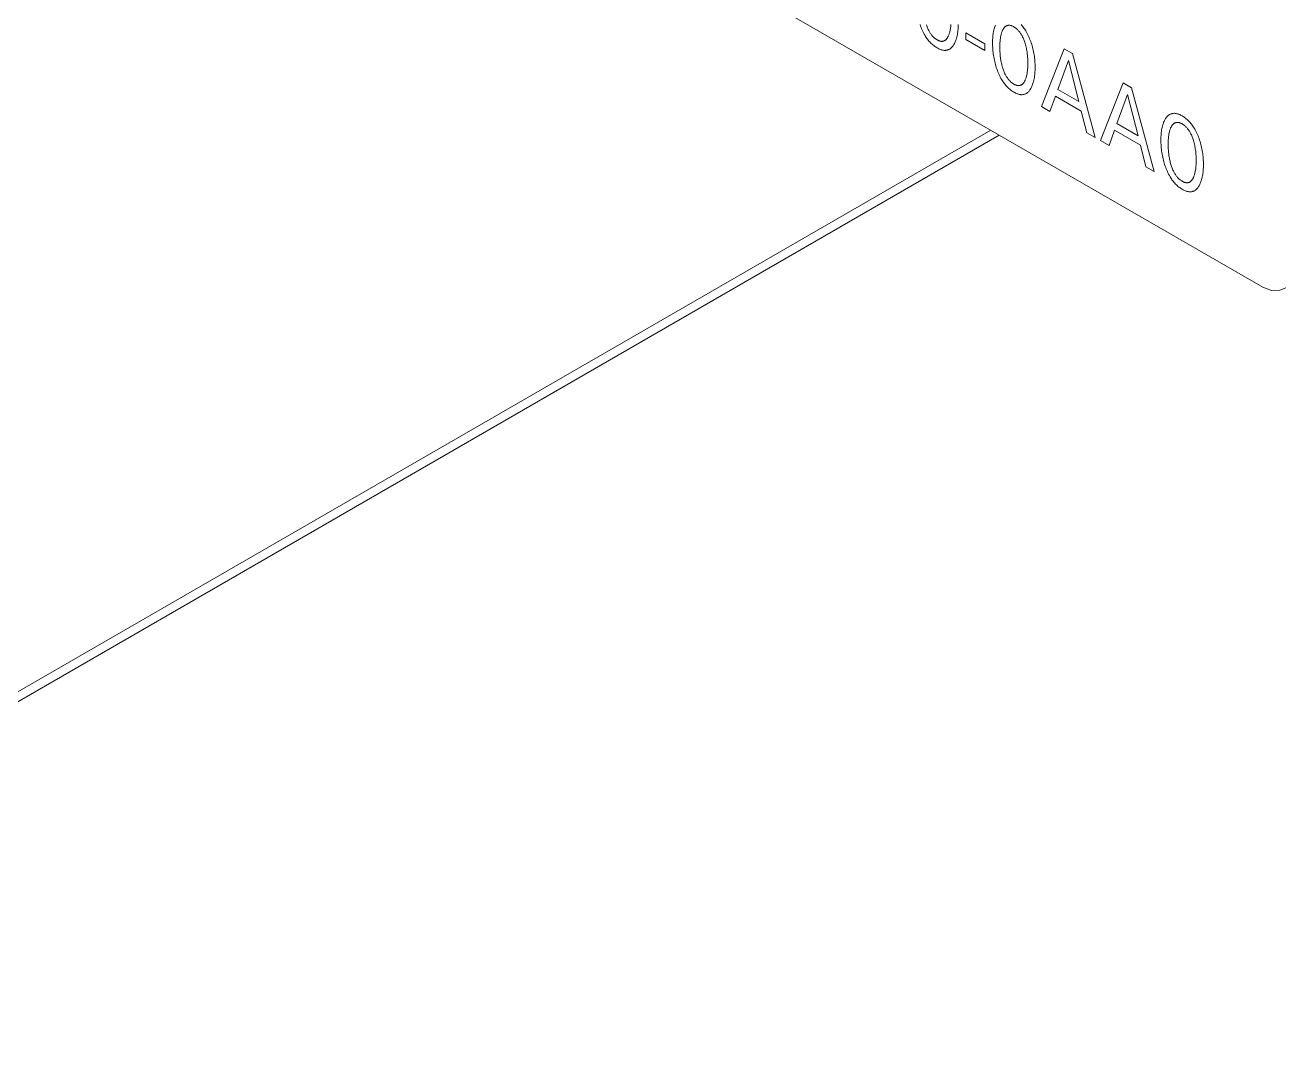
# Model space of a CAD drawing. Header units: inches. Extents: x 67248 to 85686, y -40174 to -31152.
# Drawn here: x 82468.94 to 82492.5, y -32999.46 to -32980.23 of the extents above; entities that cross this region are included whole.
import ezdxf

# ---------------------------------------------------------------- set-up
doc = ezdxf.new("R2010")
doc.units = ezdxf.units.IN
doc.header["$MEASUREMENT"] = 0

# ---------------------------------------------------------------- blocks, each defined once
blk = doc.blocks.new('ET200S')
at = {"lineweight": 0}
for p, q in [((87.534, -41.065), (97.434, -46.78)), ((92.295, -42.377), (92.624, -42.567)), ((92.295, -42.493), (92.295, -42.377)), ((92.624, -42.683), (92.295, -42.493)), ((92.624, -42.567), (92.624, -42.683)), ((93.607, -43.652), (93.998, -42.654)), ((93.998, -42.654), (94.142, -42.737)), ((94.142, -42.737), (94.533, -44.188)), ((94.071, -42.854), (93.888, -43.357)), ((94.254, -43.568), (94.071, -42.854)), ((93.888, -43.357), (94.254, -43.568)), ((94.629, -44.243), (95.021, -43.244)), ((95.021, -43.244), (95.164, -43.327)), ((95.164, -43.327), (95.556, -44.778)), ((93.846, -43.471), (93.751, -43.736)), ((94.295, -43.731), (93.846, -43.471)), ((95.093, -43.444), (94.91, -43.947)), ((95.276, -44.158), (95.093, -43.444)), ((93.751, -43.736), (93.607, -43.652)), ((94.391, -44.106), (94.295, -43.731)), ((65.434, -59.824), (92.73, -44.064)), ((94.868, -44.062), (94.774, -44.326)), ((95.318, -44.321), (94.868, -44.062)), ((94.91, -43.947), (95.276, -44.158)), ((65.33, -60.053), (92.876, -44.149)), ((94.533, -44.188), (94.391, -44.106)), ((94.774, -44.326), (94.629, -44.243)), ((95.414, -44.696), (95.318, -44.321)), ((95.556, -44.778), (95.414, -44.696)), ((97.586, -46.835), (97.434, -46.78)), ((97.731, -46.83), (97.586, -46.835)), ((97.834, -46.79), (97.731, -46.83))]:
    blk.add_line(p, q, dxfattribs=at)
for points in [[(91.504, -42.234), (91.513, -42.26), (91.522, -42.283), (91.532, -42.307), (91.542, -42.33), (91.553, -42.354), (91.564, -42.377), (91.577, -42.399), (91.59, -42.422), (91.6, -42.439), (91.611, -42.455), (91.622, -42.472), (91.634, -42.488), (91.646, -42.504), (91.659, -42.519), (91.671, -42.533), (91.684, -42.547), (91.698, -42.561), (91.712, -42.573), (91.726, -42.586), (91.74, -42.597), (91.755, -42.608), (91.769, -42.618), (91.784, -42.627), (91.798, -42.636), (91.813, -42.644), (91.827, -42.652), (91.842, -42.658), (91.856, -42.664), (91.868, -42.668), (91.879, -42.672), (91.89, -42.675), (91.901, -42.677), (91.912, -42.679), (91.923, -42.68), (91.933, -42.68), (91.943, -42.68), (91.953, -42.679), (91.963, -42.678), (91.972, -42.676), (91.981, -42.673), (91.99, -42.67), (91.999, -42.667), (92.007, -42.663), (92.017, -42.657), (92.027, -42.651), (92.036, -42.643), (92.045, -42.636), (92.053, -42.627), (92.061, -42.618), (92.069, -42.609), (92.076, -42.599), (92.083, -42.589)], [(92.083, -42.589), (92.091, -42.576), (92.098, -42.563), (92.105, -42.549), (92.112, -42.534), (92.118, -42.52), (92.124, -42.505), (92.129, -42.489), (92.135, -42.469), (92.141, -42.448), (92.146, -42.427), (92.15, -42.406), (92.154, -42.384), (92.157, -42.362), (92.16, -42.337), (92.162, -42.311), (92.164, -42.286), (92.165, -42.259), (92.166, -42.233)], [(92.037, -42.234), (92.036, -42.253), (92.034, -42.27), (92.032, -42.287), (92.029, -42.304), (92.026, -42.32), (92.023, -42.336), (92.02, -42.352), (92.017, -42.364), (92.013, -42.376), (92.01, -42.388), (92.006, -42.399), (92.002, -42.41), (91.998, -42.421), (91.993, -42.432), (91.989, -42.439), (91.986, -42.447), (91.982, -42.454), (91.978, -42.461), (91.973, -42.468), (91.969, -42.474), (91.964, -42.48), (91.959, -42.486), (91.954, -42.492), (91.949, -42.497), (91.943, -42.502), (91.938, -42.505), (91.933, -42.508), (91.929, -42.511), (91.924, -42.514), (91.918, -42.516), (91.913, -42.518), (91.907, -42.52), (91.902, -42.521), (91.896, -42.522), (91.89, -42.523), (91.884, -42.524), (91.878, -42.524), (91.872, -42.523), (91.865, -42.522), (91.859, -42.521), (91.852, -42.52), (91.846, -42.518), (91.839, -42.516), (91.831, -42.513), (91.823, -42.51), (91.815, -42.506), (91.806, -42.502), (91.798, -42.497), (91.79, -42.492), (91.782, -42.487), (91.773, -42.481), (91.765, -42.475), (91.757, -42.469), (91.749, -42.462), (91.741, -42.455), (91.734, -42.447), (91.726, -42.44), (91.719, -42.432), (91.71, -42.422), (91.702, -42.412), (91.695, -42.402), (91.687, -42.391), (91.68, -42.38), (91.673, -42.369), (91.666, -42.358), (91.66, -42.346), (91.654, -42.335), (91.646, -42.319), (91.638, -42.303), (91.632, -42.287), (91.625, -42.271), (91.619, -42.255), (91.614, -42.239)], [(93.412, -43.356), (93.42, -43.343), (93.427, -43.33), (93.434, -43.316), (93.441, -43.302), (93.447, -43.287), (93.453, -43.272), (93.458, -43.256), (93.464, -43.236), (93.47, -43.216), (93.474, -43.195), (93.479, -43.173), (93.482, -43.151), (93.486, -43.129), (93.489, -43.104), (93.491, -43.078), (93.493, -43.053), (93.494, -43.027), (93.495, -43), (93.495, -42.973), (93.495, -42.947), (93.494, -42.92), (93.493, -42.893), (93.491, -42.865), (93.489, -42.838), (93.486, -42.81), (93.482, -42.784), (93.478, -42.758), (93.474, -42.732), (93.469, -42.706), (93.464, -42.679), (93.457, -42.652), (93.451, -42.627), (93.444, -42.602), (93.437, -42.577), (93.428, -42.552), (93.42, -42.526), (93.41, -42.501), (93.401, -42.478), (93.392, -42.455), (93.382, -42.432), (93.371, -42.41), (93.36, -42.387), (93.347, -42.365), (93.335, -42.344), (93.324, -42.327), (93.313, -42.31), (93.302, -42.294), (93.29, -42.279), (93.278, -42.263), (93.266, -42.249), (93.253, -42.234)], [(92.807, -42.242), (92.802, -42.256), (92.796, -42.271), (92.79, -42.29), (92.785, -42.31), (92.78, -42.331), (92.775, -42.352), (92.772, -42.374), (92.768, -42.396), (92.765, -42.42), (92.763, -42.445), (92.761, -42.471), (92.76, -42.496), (92.759, -42.522), (92.759, -42.549), (92.759, -42.576), (92.76, -42.603), (92.761, -42.63), (92.763, -42.658), (92.765, -42.686), (92.768, -42.715), (92.771, -42.741), (92.775, -42.767), (92.779, -42.794), (92.784, -42.82), (92.79, -42.847), (92.796, -42.874), (92.802, -42.9), (92.809, -42.925), (92.816, -42.95), (92.824, -42.976), (92.833, -43.001), (92.842, -43.027), (92.851, -43.051), (92.861, -43.074), (92.871, -43.097), (92.882, -43.121), (92.893, -43.144), (92.905, -43.166), (92.918, -43.189), (92.929, -43.206), (92.94, -43.223), (92.951, -43.239), (92.963, -43.255), (92.975, -43.271), (92.987, -43.286), (93, -43.3), (93.013, -43.314), (93.027, -43.328), (93.041, -43.341), (93.055, -43.353), (93.069, -43.364), (93.083, -43.375), (93.098, -43.385), (93.112, -43.395), (93.127, -43.403), (93.142, -43.411), (93.156, -43.419), (93.171, -43.425), (93.185, -43.431), (93.196, -43.435), (93.208, -43.439), (93.219, -43.442), (93.23, -43.444), (93.241, -43.446), (93.251, -43.447), (93.262, -43.447), (93.272, -43.447), (93.282, -43.446), (93.291, -43.445), (93.301, -43.443), (93.31, -43.44), (93.319, -43.437), (93.328, -43.434), (93.336, -43.43), (93.346, -43.424), (93.356, -43.418), (93.365, -43.411), (93.374, -43.403), (93.382, -43.394), (93.39, -43.386), (93.398, -43.376), (93.405, -43.366), (93.412, -43.356)], [(92.932, -42.974), (92.927, -42.955), (92.922, -42.937), (92.917, -42.918), (92.913, -42.9), (92.909, -42.881), (92.905, -42.863), (92.902, -42.843), (92.899, -42.824), (92.896, -42.804), (92.893, -42.785), (92.891, -42.765), (92.889, -42.746), (92.888, -42.725), (92.886, -42.704), (92.885, -42.684), (92.885, -42.663), (92.884, -42.643), (92.884, -42.623), (92.884, -42.603), (92.885, -42.583), (92.885, -42.564), (92.886, -42.545), (92.888, -42.526), (92.889, -42.507), (92.891, -42.49), (92.894, -42.474), (92.896, -42.457), (92.899, -42.441), (92.902, -42.426), (92.906, -42.41), (92.909, -42.398), (92.912, -42.387), (92.916, -42.375), (92.92, -42.364), (92.924, -42.353), (92.928, -42.342), (92.933, -42.332), (92.936, -42.325), (92.94, -42.318), (92.944, -42.311), (92.948, -42.304), (92.952, -42.298), (92.957, -42.291), (92.962, -42.285), (92.967, -42.28), (92.972, -42.275), (92.977, -42.27), (92.983, -42.265), (92.988, -42.262), (92.993, -42.258), (92.998, -42.255), (93.004, -42.253), (93.01, -42.251), (93.016, -42.249), (93.022, -42.247), (93.028, -42.246), (93.034, -42.245), (93.041, -42.245), (93.048, -42.245), (93.054, -42.245), (93.06, -42.246), (93.067, -42.247), (93.073, -42.249), (93.08, -42.25), (93.086, -42.253), (93.094, -42.256), (93.102, -42.259), (93.111, -42.263), (93.119, -42.267), (93.127, -42.271), (93.135, -42.276), (93.143, -42.282), (93.151, -42.287), (93.16, -42.293), (93.168, -42.3), (93.176, -42.306), (93.183, -42.313), (93.191, -42.321), (93.199, -42.328), (93.206, -42.336), (93.214, -42.346), (93.222, -42.356), (93.23, -42.366), (93.237, -42.376), (93.245, -42.387), (93.252, -42.398), (93.258, -42.409), (93.265, -42.42), (93.271, -42.431), (93.279, -42.447), (93.286, -42.462), (93.293, -42.478), (93.299, -42.493), (93.305, -42.509), (93.311, -42.525), (93.316, -42.541), (93.321, -42.556), (93.323, -42.561)], [(93.323, -42.561), (93.329, -42.582), (93.334, -42.603), (93.339, -42.624), (93.344, -42.645), (93.348, -42.666), (93.352, -42.685), (93.355, -42.705), (93.358, -42.724), (93.36, -42.743), (93.363, -42.762), (93.364, -42.781), (93.366, -42.802), (93.367, -42.822), (93.369, -42.843), (93.369, -42.863), (93.37, -42.883), (93.37, -42.903), (93.37, -42.923), (93.369, -42.943), (93.369, -42.963), (93.368, -42.982), (93.366, -43.001), (93.364, -43.02), (93.363, -43.037), (93.36, -43.054), (93.358, -43.071), (93.355, -43.087), (93.352, -43.103), (93.348, -43.119), (93.345, -43.131), (93.342, -43.143), (93.339, -43.155), (93.335, -43.166), (93.331, -43.177), (93.326, -43.188), (93.322, -43.199), (93.318, -43.207), (93.314, -43.214), (93.311, -43.221), (93.306, -43.228), (93.302, -43.235), (93.298, -43.241), (93.293, -43.247), (93.288, -43.253), (93.283, -43.259), (93.277, -43.264), (93.272, -43.269), (93.267, -43.272), (93.262, -43.275), (93.257, -43.278), (93.252, -43.281), (93.247, -43.283), (93.242, -43.285), (93.236, -43.287), (93.231, -43.288), (93.225, -43.29), (93.219, -43.29), (93.213, -43.291), (93.207, -43.291), (93.2, -43.29), (93.194, -43.29), (93.188, -43.289), (93.181, -43.287), (93.175, -43.285), (93.168, -43.283), (93.16, -43.28), (93.152, -43.277), (93.143, -43.273), (93.135, -43.269), (93.127, -43.264), (93.119, -43.259), (93.11, -43.254), (93.102, -43.248), (93.094, -43.242), (93.086, -43.236), (93.078, -43.229), (93.07, -43.222), (93.062, -43.215), (93.055, -43.207), (93.047, -43.199), (93.039, -43.189), (93.031, -43.179), (93.023, -43.169), (93.016, -43.158), (93.009, -43.147), (93.002, -43.136), (92.995, -43.125), (92.988, -43.113), (92.982, -43.102), (92.974, -43.086), (92.967, -43.07), (92.96, -43.054), (92.954, -43.038), (92.948, -43.022), (92.942, -43.006), (92.937, -42.99), (92.932, -42.974)], [(96.325, -45.038), (96.333, -45.025), (96.34, -45.012), (96.347, -44.998), (96.354, -44.983), (96.36, -44.969), (96.366, -44.954), (96.371, -44.938), (96.377, -44.918), (96.383, -44.897), (96.388, -44.876), (96.392, -44.855), (96.396, -44.833), (96.399, -44.811), (96.402, -44.786), (96.404, -44.76), (96.406, -44.735), (96.407, -44.708), (96.408, -44.682), (96.408, -44.655), (96.408, -44.629), (96.407, -44.602), (96.406, -44.575), (96.404, -44.547), (96.402, -44.52), (96.399, -44.492), (96.395, -44.466), (96.392, -44.44), (96.387, -44.414), (96.382, -44.387), (96.377, -44.361), (96.371, -44.334), (96.364, -44.309), (96.357, -44.284), (96.35, -44.259), (96.342, -44.234), (96.333, -44.208), (96.324, -44.183), (96.315, -44.16), (96.305, -44.137), (96.295, -44.114), (96.284, -44.092), (96.273, -44.069), (96.261, -44.047), (96.248, -44.025), (96.237, -44.009), (96.226, -43.992), (96.215, -43.976), (96.203, -43.96), (96.191, -43.945), (96.179, -43.93), (96.166, -43.916), (96.153, -43.903), (96.14, -43.889), (96.126, -43.877), (96.112, -43.865), (96.098, -43.853), (96.083, -43.843), (96.069, -43.832), (96.055, -43.823), (96.04, -43.814), (96.026, -43.806), (96.011, -43.799), (95.997, -43.793), (95.983, -43.787), (95.971, -43.783), (95.96, -43.779), (95.949, -43.776), (95.938, -43.774), (95.927, -43.772), (95.917, -43.771), (95.907, -43.77), (95.897, -43.77), (95.887, -43.771), (95.877, -43.772), (95.868, -43.774), (95.859, -43.776), (95.85, -43.779), (95.841, -43.782), (95.833, -43.786), (95.823, -43.791), (95.813, -43.797), (95.804, -43.804), (95.795, -43.811), (95.787, -43.819), (95.779, -43.827), (95.771, -43.836), (95.764, -43.846), (95.757, -43.856), (95.754, -43.859)], [(95.754, -43.859), (95.747, -43.871), (95.739, -43.884), (95.733, -43.897), (95.726, -43.91), (95.72, -43.924), (95.715, -43.938), (95.71, -43.953), (95.703, -43.972), (95.698, -43.992), (95.693, -44.013), (95.689, -44.034), (95.685, -44.056), (95.681, -44.078), (95.678, -44.102), (95.676, -44.127), (95.674, -44.152), (95.673, -44.178), (95.672, -44.204), (95.672, -44.23), (95.672, -44.257), (95.673, -44.285), (95.674, -44.312), (95.676, -44.34), (95.678, -44.368), (95.681, -44.397), (95.685, -44.423), (95.688, -44.449), (95.693, -44.476), (95.697, -44.502), (95.703, -44.529), (95.709, -44.556), (95.715, -44.581), (95.722, -44.607), (95.729, -44.632), (95.737, -44.658), (95.746, -44.683), (95.755, -44.709), (95.764, -44.733), (95.774, -44.756), (95.784, -44.779), (95.795, -44.803), (95.806, -44.826), (95.819, -44.848), (95.831, -44.871), (95.842, -44.888), (95.853, -44.904), (95.864, -44.921), (95.876, -44.937), (95.888, -44.953), (95.901, -44.968), (95.913, -44.982), (95.926, -44.996), (95.94, -45.01), (95.954, -45.022), (95.968, -45.035), (95.982, -45.046), (95.997, -45.057), (96.011, -45.067), (96.026, -45.076), (96.04, -45.085), (96.055, -45.093), (96.069, -45.101), (96.084, -45.107), (96.098, -45.113), (96.11, -45.117), (96.121, -45.121), (96.132, -45.124), (96.143, -45.126), (96.154, -45.128), (96.165, -45.129), (96.175, -45.129), (96.185, -45.129), (96.195, -45.128), (96.204, -45.127), (96.214, -45.125), (96.223, -45.122), (96.232, -45.119), (96.241, -45.116), (96.249, -45.112), (96.259, -45.106), (96.269, -45.1), (96.278, -45.092), (96.287, -45.085), (96.295, -45.076), (96.303, -45.067), (96.311, -45.058), (96.318, -45.048), (96.325, -45.038)], [(95.845, -44.656), (95.84, -44.637), (95.835, -44.619), (95.83, -44.6), (95.826, -44.582), (95.822, -44.563), (95.819, -44.545), (95.815, -44.525), (95.812, -44.506), (95.809, -44.486), (95.807, -44.466), (95.804, -44.447), (95.803, -44.428), (95.801, -44.407), (95.8, -44.386), (95.798, -44.365), (95.798, -44.345), (95.797, -44.325), (95.797, -44.304), (95.797, -44.285), (95.798, -44.265), (95.799, -44.246), (95.8, -44.227), (95.801, -44.208), (95.803, -44.189), (95.805, -44.172), (95.807, -44.155), (95.809, -44.139), (95.812, -44.123), (95.815, -44.107), (95.819, -44.092), (95.822, -44.08), (95.825, -44.068), (95.829, -44.057), (95.833, -44.046), (95.837, -44.035), (95.841, -44.024), (95.846, -44.014), (95.85, -44.007), (95.853, -44), (95.857, -43.993), (95.861, -43.986), (95.866, -43.979), (95.87, -43.973), (95.875, -43.967), (95.88, -43.962), (95.885, -43.956), (95.89, -43.952), (95.896, -43.947), (95.901, -43.943), (95.906, -43.94), (95.912, -43.937), (95.917, -43.935), (95.923, -43.932), (95.929, -43.93), (95.935, -43.929), (95.941, -43.928), (95.948, -43.927), (95.954, -43.927), (95.961, -43.927), (95.967, -43.927), (95.973, -43.928), (95.98, -43.929), (95.986, -43.931), (95.993, -43.932), (95.999, -43.934), (96.007, -43.937), (96.016, -43.941), (96.024, -43.945), (96.032, -43.949), (96.04, -43.953), (96.048, -43.958), (96.056, -43.964), (96.065, -43.969), (96.073, -43.975), (96.081, -43.981), (96.089, -43.988), (96.097, -43.995), (96.104, -44.003), (96.112, -44.01), (96.119, -44.018), (96.128, -44.028), (96.135, -44.037), (96.143, -44.048), (96.151, -44.058), (96.158, -44.069), (96.165, -44.08), (96.172, -44.091), (96.178, -44.102), (96.184, -44.113), (96.192, -44.129), (96.199, -44.144), (96.206, -44.16), (96.212, -44.175), (96.218, -44.191), (96.224, -44.207), (96.229, -44.222), (96.234, -44.238), (96.236, -44.243)], [(96.236, -44.243), (96.242, -44.264), (96.247, -44.285), (96.253, -44.306), (96.257, -44.327), (96.261, -44.347), (96.265, -44.367), (96.268, -44.386), (96.271, -44.406), (96.274, -44.425), (96.276, -44.444), (96.278, -44.463), (96.279, -44.484), (96.281, -44.504), (96.282, -44.525), (96.282, -44.545), (96.283, -44.565), (96.283, -44.585), (96.283, -44.605), (96.282, -44.625), (96.282, -44.644), (96.281, -44.664), (96.279, -44.683), (96.278, -44.702), (96.276, -44.719), (96.274, -44.736), (96.271, -44.753), (96.268, -44.769), (96.265, -44.785), (96.262, -44.801), (96.259, -44.813), (96.255, -44.825), (96.252, -44.837), (96.248, -44.848), (96.244, -44.859), (96.24, -44.87), (96.235, -44.881), (96.231, -44.888), (96.228, -44.896), (96.224, -44.903), (96.22, -44.91), (96.215, -44.917), (96.211, -44.923), (96.206, -44.929), (96.201, -44.935), (96.196, -44.941), (96.19, -44.946), (96.185, -44.951), (96.18, -44.954), (96.175, -44.957), (96.171, -44.96), (96.165, -44.963), (96.16, -44.965), (96.155, -44.967), (96.149, -44.969), (96.144, -44.97), (96.138, -44.971), (96.132, -44.972), (96.126, -44.973), (96.12, -44.973), (96.114, -44.972), (96.107, -44.971), (96.101, -44.97), (96.094, -44.969), (96.088, -44.967), (96.081, -44.965), (96.073, -44.962), (96.065, -44.959), (96.057, -44.955), (96.048, -44.951), (96.04, -44.946), (96.032, -44.941), (96.024, -44.936), (96.015, -44.93), (96.007, -44.924), (95.999, -44.918), (95.991, -44.911), (95.983, -44.904), (95.976, -44.896), (95.968, -44.889), (95.96, -44.881), (95.952, -44.871), (95.944, -44.861), (95.936, -44.851), (95.929, -44.84), (95.922, -44.829), (95.915, -44.818), (95.908, -44.807), (95.902, -44.795), (95.895, -44.784), (95.888, -44.768), (95.88, -44.752), (95.873, -44.736), (95.867, -44.72), (95.861, -44.704), (95.855, -44.688), (95.85, -44.672), (95.845, -44.656)]]:
    blk.add_lwpolyline(points, dxfattribs=at)

msp = doc.modelspace()

# ---------------------------------------------------------------- block references
at = {"xscale": 1.08, "yscale": 1.08, "zscale": 1.08}
msp.add_blockref('ET200S', (82386.84, -32934.605, 0.332), dxfattribs=at)

doc.saveas('drawing.dxf')
